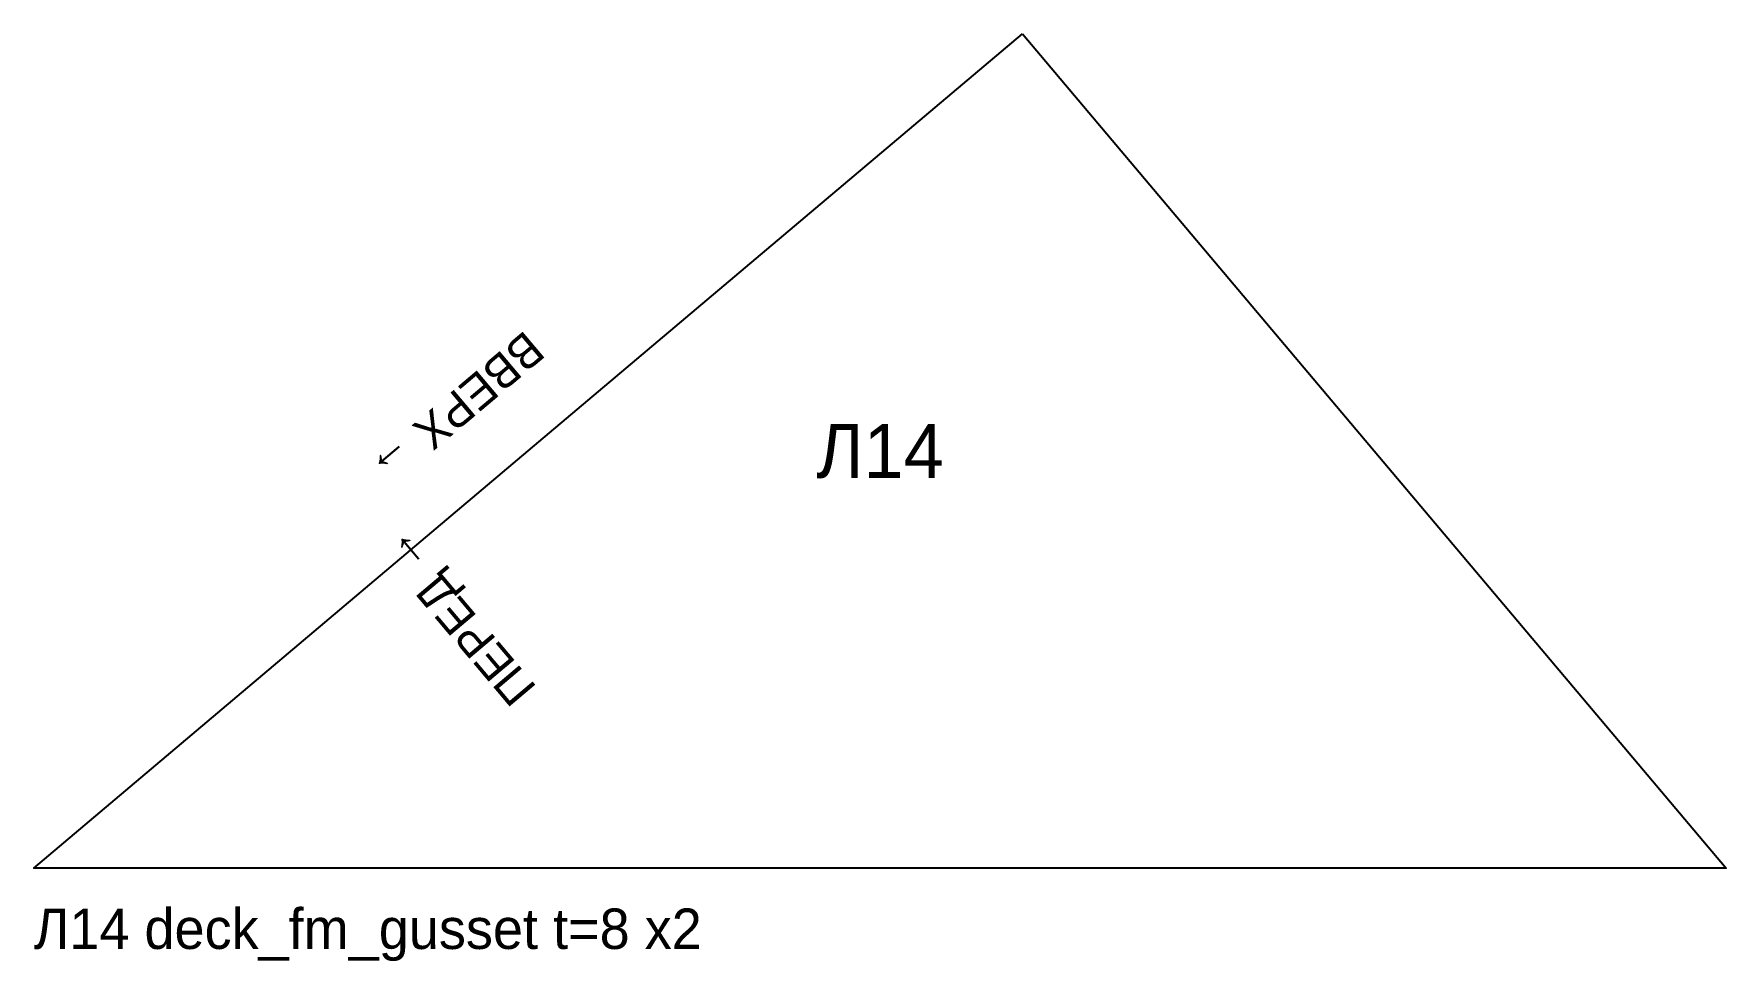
# Model space of a CAD drawing. Header units: millimetres. Extents: x 0 to 251, y -14 to 124.
import ezdxf
from ezdxf.enums import TextEntityAlignment as Align

# ---------------------------------------------------------------- set-up
doc = ezdxf.new("R2010")
doc.units = ezdxf.units.MM

msp = doc.modelspace()

# ---------------------------------------------------------------- linework, layer by layer
at = {"layer": 'CUT'}
msp.add_lwpolyline([(146.74, 123.82), (198.98, 61.91), (251.21, 0), (125.61, 0), (0, 0), (73.37, 61.91), (146.74, 123.82)], close=True, dxfattribs=at)

# ---------------------------------------------------------------- texts
at = {"layer": 'MARK'}
for s, rotation, p in [('ВВЕРХ →', -139.844, (62.8, 68.1)), ('ПЕРЕД →', 130.156, (62.8, 37.14))]:
    msp.add_text(s, height=5, rotation=rotation, dxfattribs=at).set_placement(p, align=Align.MIDDLE_CENTER)
msp.add_text('Л14', height=8, dxfattribs=at).set_placement((125.61, 61.91), align=Align.MIDDLE_CENTER)
at = {"layer": 'TEXT'}
msp.add_text('Л14 deck_fm_gusset t=8 x2', height=6, dxfattribs=at).set_placement((0, -12))

doc.saveas('drawing.dxf')
